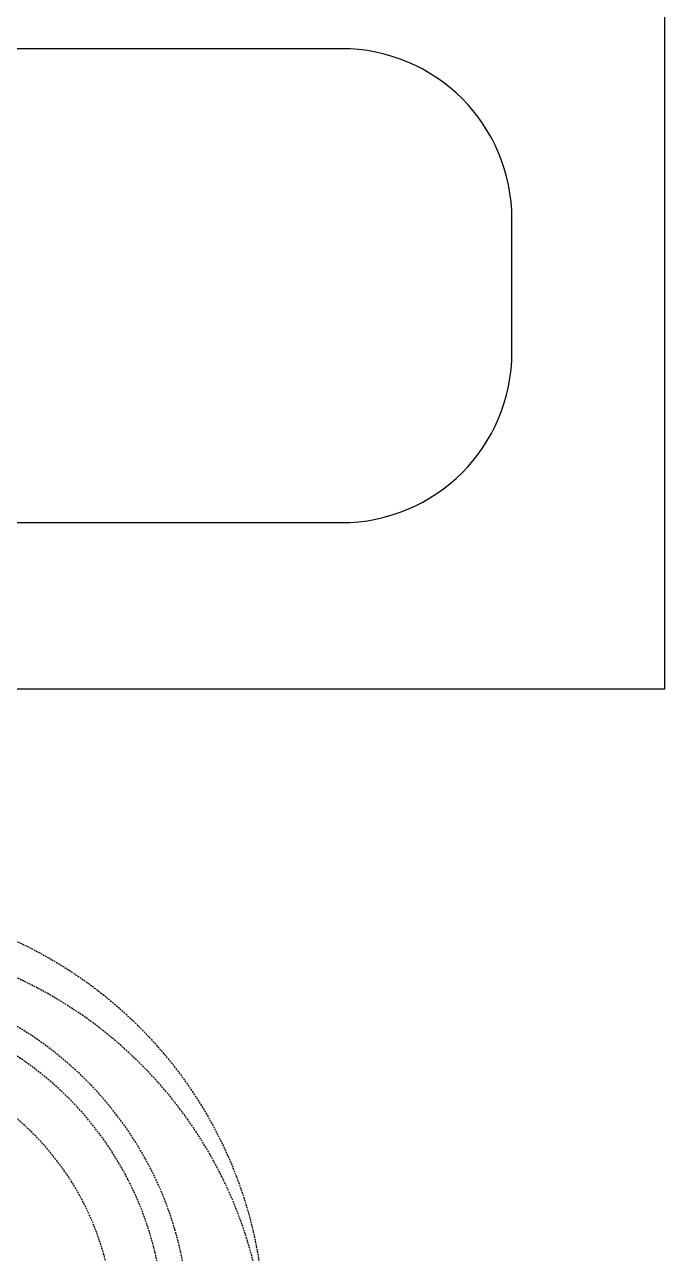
# Model space of a CAD drawing. Header units: millimetres. Extents: x -4 to 86791, y -1 to 44030.
# Drawn here: x 53771 to 54071, y 28503 to 29079 of the extents above; entities that cross this region are included whole.
import ezdxf

# ---------------------------------------------------------------- set-up
doc = ezdxf.new("R2010")
doc.units = ezdxf.units.MM
doc.linetypes.add('DH-HID2', pattern=[1.2, 0.8, -0.4])
doc.layers.add('\\M+3B0A1\\M+3B1B8', color=6, linetype='Continuous')
doc.layers.add('FU-FURM', color=251, linetype='DH-HID2')

# ---------------------------------------------------------------- blocks, each defined once
blk = doc.blocks.new('dmlwk2')
at = {"layer": 'FU-FURM'}
blk.add_circle((391307.15, 35207.88), 200, dxfattribs=at)
for centre, radius, start, end in [((391307.15, 35225.94), 200.81, 185.16086, 354.83914), ((391307.15, 35207.88), 164.71, 180, 0), ((391307.15, 35207.88), 152.94, 180, 0), ((391307.15, 35207.88), 129.41, 180, 0)]:
    blk.add_arc(centre, radius, start, end, dxfattribs=at)
blk = doc.blocks.new('BEDD')
at = {"layer": '\\M+3B0A1\\M+3B1B8'}
for p, q in [((190657.67, 168352.66), (190657.67, 166552.66)), ((190506.12, 166853.12), (190008.86, 166853.12)), ((190586.12, 166710.75), (190586.12, 166773.12)), ((190008.86, 166630.75), (190506.12, 166630.75)), ((190657.67, 166552.66), (189857.67, 166552.66))]:
    blk.add_line(p, q, dxfattribs=at)
for centre, start, end in [((190506.12, 166773.12), 0, 90), ((190506.12, 166710.75), 270, 0)]:
    blk.add_arc(centre, 80, start, end, dxfattribs=at)
at = {"layer": 'FU-FURM', "rotation": 180.6342439177113}
blk.add_blockref('dmlwk2', (581163.32, 205789.93), dxfattribs=at)

msp = doc.modelspace()

# ---------------------------------------------------------------- block references
msp.add_blockref('BEDD', (-136586.26, -137785.05))

doc.saveas('drawing.dxf')
